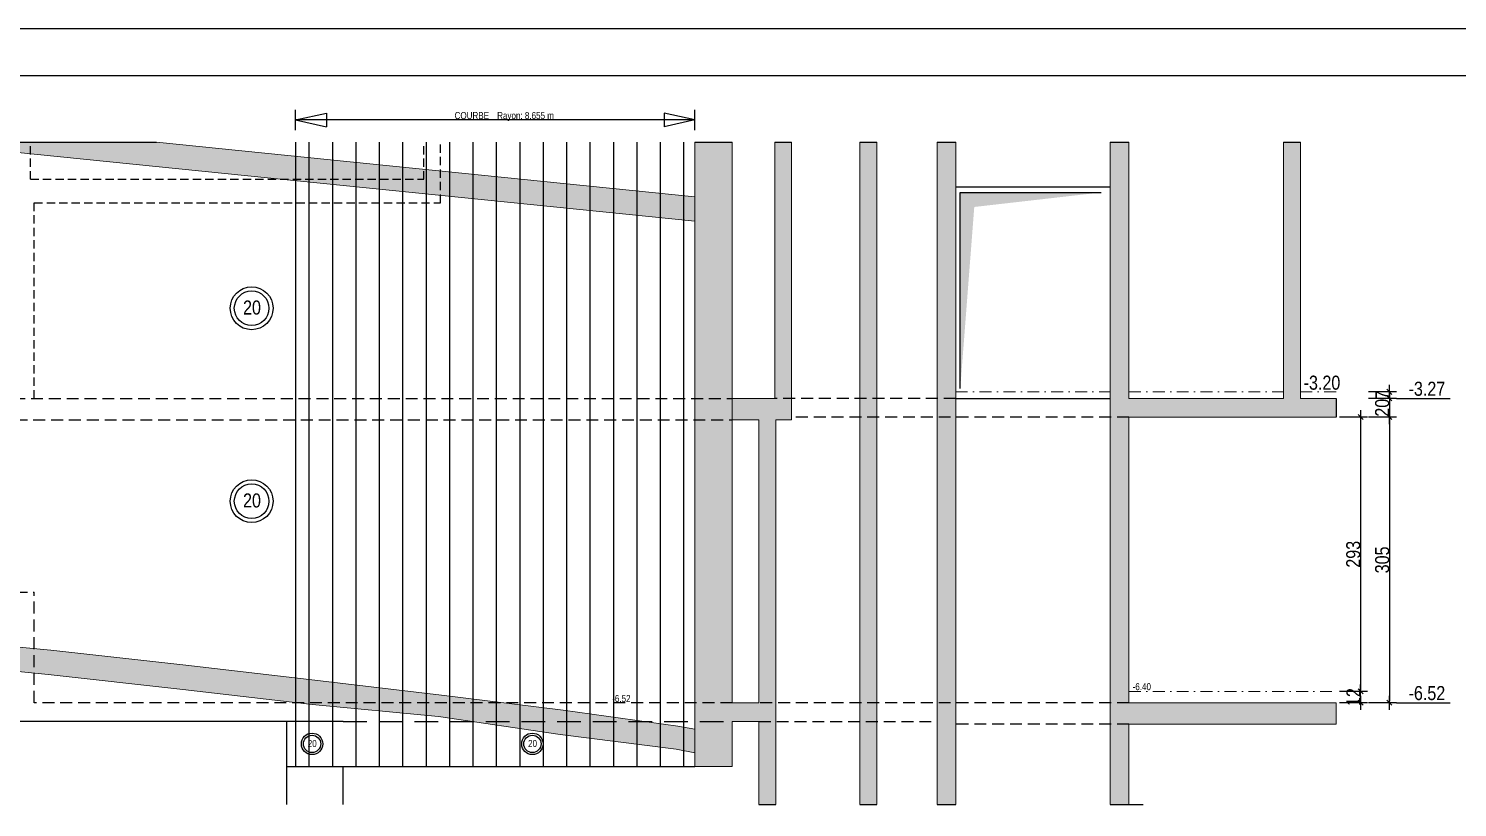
# Model space of a CAD drawing. Header units: millimetres. Extents: x 2049 to 26244, y -43633 to -34245.
# Drawn here: x 3018 to 4544, y -40265 to -39433 of the extents above; entities that cross this region are included whole.
import ezdxf

# ---------------------------------------------------------------- set-up
doc = ezdxf.new("R2010")
doc.units = ezdxf.units.MM
doc.linetypes.add('CACHEX2', pattern=[19.05, 12.7, -6.35])
doc.linetypes.add('TIRETPTX2', pattern=[50.8, 25.4, -12.7, 0, -12.7])
for name, color, linetype in [('01-Cad  2', 1, 'Continuous'), ('01_cote_gen', 4, 'Continuous'), ('01_linteaux', 2, 'Continuous'), ('01_murs_sup', 2, 'CACHEX2'), ('01_poch_BN', 9, 'Continuous'), ('01_poch_murs', 253, 'Continuous'), ('01_texte', 230, 'Continuous'), ('AA_COTES', 2, 'Continuous')]:
    doc.layers.add(name, color=color, linetype=linetype)
doc.layers.add('01_murs_coup', color=5, linetype='Continuous', lineweight=60)
doc.layers.add('01_tram_axes', color=2, linetype='TIRETPTX2', lineweight=9)
doc.styles.add('ARIAL NA', font='ARIALN.TTF')
doc.styles.add('STYLE2', font='ARIALN.TTF')
doc.dimstyles.new('JB50', dxfattribs={"dimscale": 0.1, "dimtxt": 150, "dimasz": 15, "dimexe": 0.1, "dimexo": 0.1, "dimgap": 0.09, "dimtad": 1, "dimdec": 1, "dimdsep": 46, "dimtxsty": 'STYLE2', "dimblk1": 'BOND_G', "dimblk2": 'BOND_D', "dimsah": 1, "dimcen": 1.5, "dimdle": 0.01, "dimse1": 1, "dimse2": 1, "dimclrd": 4, "dimclre": 2, "dimclrt": 6, "dimazin": 2, "dimtfac": 2.333333, "dimtdec": 1, "dimtix": 1, "dimtmove": 2, "dimatfit": 3, "dimldrblk": 'BOND_G', "dimfxl": 1, "dimtolj": 1, "dimtzin": 0, "dimarcsym": 0})

# ---------------------------------------------------------------- blocks, each defined once
blk = doc.blocks.new('BOND_G')
at = {"layer": 'AA_COTES', "color": 0}
for p, q in [((0, -5), (0, 15)), ((5, 0), (-5, 0)), ((1.8, 1.8), (-1.8, -1.8))]:
    blk.add_line(p, q, dxfattribs=at)
blk = doc.blocks.new('BOND_D')
at = {"layer": 'AA_COTES', "color": 0}
for p, q in [((5, 0), (-5, 0)), ((-1.8, -1.8), (1.8, 1.8)), ((0, 5), (0, -15))]:
    blk.add_line(p, q, dxfattribs=at)
blk = doc.blocks.new('*D7884')
at = {"layer": '01_cote_gen', "color": 4, "lineweight": -2, "ltscale": 200, "transparency": 16777216}
blk.add_line((4471.2, -39849.8), (4471.2, -40151.8), dxfattribs=at)
at = {"layer": 'Defpoints', "color": 0, "ltscale": 200, "transparency": 16777216}
for p in [(4414.5, -39848.3), (4414.5, -40153.3), (4471.2, -40153.3)]:
    blk.add_point(p, dxfattribs=at)
at = {"layer": '01_cote_gen', "color": 4, "lineweight": -2, "ltscale": 200, "transparency": 16777216, "xscale": 1.5, "yscale": 1.5, "zscale": 1.5}
for name, p, rotation in [('BOND_G', (4471.2, -39848.3), 90), ('BOND_D', (4471.2, -40153.3), 270)]:
    blk.add_blockref(name, p, dxfattribs=dict(at, rotation=rotation))
at = {"layer": '01_cote_gen', "color": 6, "ltscale": 200, "transparency": 16777216, "insert": (4463.5, -40000.8), "char_height": 15, "attachment_point": 5, "rotation": 90, "style": 'STYLE2'}
blk.add_mtext('\\A1;305', dxfattribs=at)
blk = doc.blocks.new('*D7885')
at = {"layer": '01_cote_gen', "color": 4, "lineweight": -2, "ltscale": 200, "transparency": 16777216}
blk.add_line((4440.3, -39849.8), (4440.3, -40139.8), dxfattribs=at)
at = {"layer": 'Defpoints', "color": 0, "ltscale": 200, "transparency": 16777216}
for p in [(4414.5, -39848.3), (4414.5, -40141.3), (4440.3, -40141.3)]:
    blk.add_point(p, dxfattribs=at)
at = {"layer": '01_cote_gen', "color": 4, "lineweight": -2, "ltscale": 200, "transparency": 16777216, "xscale": 1.5, "yscale": 1.5, "zscale": 1.5}
for name, p, rotation in [('BOND_G', (4440.3, -39848.3), 90), ('BOND_D', (4440.3, -40141.3), 270)]:
    blk.add_blockref(name, p, dxfattribs=dict(at, rotation=rotation))
at = {"layer": '01_cote_gen', "color": 6, "ltscale": 200, "transparency": 16777216, "insert": (4432.6, -39994.8), "char_height": 15, "attachment_point": 5, "rotation": 90, "style": 'STYLE2'}
blk.add_mtext('\\A1;293', dxfattribs=at)
blk = doc.blocks.new('*D7886')
at = {"layer": '01_cote_gen', "color": 4, "lineweight": -2, "ltscale": 200, "transparency": 16777216}
blk.add_line((4471.2, -39829.8), (4471.2, -39846.8), dxfattribs=at)
at = {"layer": 'Defpoints', "color": 0, "ltscale": 200, "transparency": 16777216}
for p in [(4395.2, -39828.3), (4395.2, -39848.3), (4471.2, -39848.3)]:
    blk.add_point(p, dxfattribs=at)
at = {"layer": '01_cote_gen', "color": 4, "lineweight": -2, "ltscale": 200, "transparency": 16777216, "xscale": 1.5, "yscale": 1.5, "zscale": 1.5}
for name, p, rotation in [('BOND_G', (4471.2, -39828.3), 90), ('BOND_D', (4471.2, -39848.3), 270)]:
    blk.add_blockref(name, p, dxfattribs=dict(at, rotation=rotation))
at = {"layer": '01_cote_gen', "color": 6, "ltscale": 200, "transparency": 16777216, "insert": (4463.5, -39838.3), "char_height": 15, "attachment_point": 5, "rotation": 90, "style": 'STYLE2'}
blk.add_mtext('\\A1;20', dxfattribs=at)
blk = doc.blocks.new('*D7887')
at = {"layer": '01_cote_gen', "color": 4, "lineweight": -2, "ltscale": 200, "transparency": 16777216}
for p, q in [((4471.2, -39819.8), (4471.2, -39818.3)), ((4471.2, -39828.3), (4471.2, -39821.3)), ((4471.2, -39829.8), (4471.2, -39831.3))]:
    blk.add_line(p, q, dxfattribs=at)
at = {"layer": 'Defpoints', "color": 0, "ltscale": 200, "transparency": 16777216}
for p in [(4414.5, -39821.3), (4414.5, -39828.3), (4471.2, -39821.3)]:
    blk.add_point(p, dxfattribs=at)
at = {"layer": '01_cote_gen', "color": 4, "lineweight": -2, "ltscale": 200, "transparency": 16777216, "xscale": 1.5, "yscale": 1.5, "zscale": 1.5}
for name, p, rotation in [('BOND_D', (4471.2, -39821.3), 270), ('BOND_G', (4471.2, -39828.3), 90)]:
    blk.add_blockref(name, p, dxfattribs=dict(at, rotation=rotation))
at = {"layer": '01_cote_gen', "color": 6, "ltscale": 200, "transparency": 16777216, "insert": (4463.7, -39824.8), "char_height": 15, "attachment_point": 5, "rotation": 90, "style": 'STYLE2'}
blk.add_mtext('\\A1;7', dxfattribs=at)
blk = doc.blocks.new('*D7888')
at = {"layer": '01_cote_gen', "color": 4, "lineweight": -2, "ltscale": 200, "transparency": 16777216}
for p, q in [((4440.3, -40139.8), (4440.3, -40138.3)), ((4440.3, -40153.3), (4440.3, -40141.3)), ((4440.3, -40154.8), (4440.3, -40156.3))]:
    blk.add_line(p, q, dxfattribs=at)
at = {"layer": 'Defpoints', "color": 0, "ltscale": 200, "transparency": 16777216}
for p in [(4387.7, -40141.3), (4387.7, -40153.3), (4440.3, -40141.3)]:
    blk.add_point(p, dxfattribs=at)
at = {"layer": '01_cote_gen', "color": 4, "lineweight": -2, "ltscale": 200, "transparency": 16777216, "xscale": 1.5, "yscale": 1.5, "zscale": 1.5}
for name, p, rotation in [('BOND_D', (4440.3, -40141.3), 270), ('BOND_G', (4440.3, -40153.3), 90)]:
    blk.add_blockref(name, p, dxfattribs=dict(at, rotation=rotation))
at = {"layer": '01_cote_gen', "color": 6, "ltscale": 200, "transparency": 16777216, "insert": (4432.7, -40147.3), "char_height": 15, "attachment_point": 5, "rotation": 90, "style": 'STYLE2'}
blk.add_mtext('\\A1;12', dxfattribs=at)

msp = doc.modelspace()

# ---------------------------------------------------------------- hatches: boundary and pattern name
at = {"layer": '01_poch_BN', "ltscale": 200}
h = msp.add_hatch(color=256, dxfattribs=at)
h.dxf.hatch_style = 1
h.paths.add_polyline_path([(3303.22, -39569.57), (3154.64, -39554.47), (2911.22, -39554.47), (3003.05, -39565.19), (3303.22, -39595.7)])
h.paths.add_polyline_path([(3317.47, -39571.02), (3303.22, -39569.57), (3303.22, -39595.7), (3317.47, -39597.15)])
h.paths.add_polyline_path([(3342.47, -39573.56), (3317.47, -39571.02), (3317.47, -39597.15), (3342.47, -39599.69)])
h.paths.add_polyline_path([(3367.47, -39576.1), (3342.47, -39573.56), (3342.47, -39599.69), (3367.47, -39602.23)])
h.paths.add_polyline_path([(3392.47, -39578.64), (3367.47, -39576.1), (3367.47, -39602.23), (3392.47, -39604.77)])
h.paths.add_polyline_path([(3417.47, -39581.18), (3392.47, -39578.64), (3392.47, -39604.77), (3417.47, -39607.31)])
h.paths.add_polyline_path([(3442.47, -39583.72), (3417.47, -39581.18), (3417.47, -39607.31), (3442.47, -39609.85)])
h.paths.add_polyline_path([(3467.47, -39586.26), (3442.47, -39583.72), (3442.47, -39609.85), (3467.47, -39612.4)])
h.paths.add_polyline_path([(3492.47, -39588.8), (3467.47, -39586.26), (3467.47, -39612.4), (3492.47, -39614.94)])
h.paths.add_polyline_path([(3517.47, -39591.34), (3492.47, -39588.8), (3492.47, -39614.94), (3517.47, -39617.48)])
h.paths.add_polyline_path([(3542.47, -39593.88), (3517.47, -39591.34), (3517.47, -39617.48), (3542.47, -39620.02)])
h.paths.add_polyline_path([(3567.47, -39596.43), (3542.47, -39593.88), (3542.47, -39620.02), (3567.47, -39622.56)])
h.paths.add_polyline_path([(3592.47, -39598.97), (3567.47, -39596.43), (3567.47, -39622.56), (3592.47, -39625.1)])
h.paths.add_polyline_path([(3617.47, -39601.51), (3592.47, -39598.97), (3592.47, -39625.1), (3617.47, -39627.64)])
h.paths.add_polyline_path([(3642.47, -39604.05), (3617.47, -39601.51), (3617.47, -39627.64), (3642.47, -39630.18)])
h.paths.add_polyline_path([(3667.47, -39606.59), (3642.47, -39604.05), (3642.47, -39630.18), (3667.47, -39632.72)])
h.paths.add_polyline_path([(3692.47, -39609.13), (3667.47, -39606.59), (3667.47, -39632.72), (3692.47, -39635.26)])
h.paths.add_polyline_path([(3717.47, -39611.67), (3692.47, -39609.13), (3692.47, -39635.26), (3717.47, -39637.81)])
h.paths.add_polyline_path([(3729.6, -39612.9), (3717.47, -39611.67), (3717.47, -39637.81), (3729.6, -39639.04)])
h.paths.add_polyline_path([(3769.5, -39554.47), (3729.6, -39554.47), (3729.6, -40173.33), (3769.5, -40173.33), (3797.81, -40173.33), (3797.81, -40262.15), (3815.81, -40262.15), (3815.81, -39851.33), (3832.81, -39851.33), (3832.81, -39554.47), (3814.81, -39554.47), (3814.81, -39828.33), (3769.5, -39828.33), (3769.5, -39851.33), (3797.81, -39851.33), (3797.81, -40153.33), (3769.5, -40153.33)])
h.paths.add_polyline_path([(3923.81, -39554.47), (3905.81, -39554.47), (3905.81, -40262.15), (3923.81, -40262.15)])
h.paths.add_polyline_path([(4008.06, -39554.47), (3988.06, -39554.47), (3988.06, -40262.15), (4008.06, -40262.15)])
h.paths.add_polyline_path([(4414.29, -39828.33), (4376.05, -39828.33), (4376.05, -39554.47), (4358.05, -39554.47), (4358.05, -39828.33), (4193.06, -39828.33), (4193.06, -39554.47), (4173.07, -39554.47), (4173.07, -40262.15), (4193.06, -40262.15), (4193.06, -40176.33), (4414.29, -40176.33), (4414.29, -40153.33), (4193.06, -40153.33), (4193.06, -39848.33), (4414.29, -39848.33)])
h.paths.add_polyline_path([(3769.5, -40173.33), (3729.6, -40173.33), (3729.6, -40221.33), (3769.5, -40221.33)], flags=17)
h.paths.add_polyline_path([(3729.6, -40181.56), (3717.47, -40179.47), (3717.47, -40204.51), (3729.6, -40206.85)])
h.paths.add_polyline_path([(3717.47, -40179.47), (3711.5, -40178.44), (3692.47, -40175.78), (3692.47, -40200.81), (3709.69, -40203.01), (3717.47, -40204.51)])
h.paths.add_polyline_path([(3692.47, -40175.78), (3674.84, -40173.33), (3667.47, -40173.33), (3667.47, -40197.61), (3692.47, -40200.81)])
h.paths.add_polyline_path([(3667.47, -40173.33), (3642.47, -40173.33), (3642.47, -40194.41), (3667.47, -40197.61)])
h.paths.add_polyline_path([(3642.47, -40173.33), (3617.47, -40173.33), (3617.47, -40191.21), (3642.47, -40194.41)])
h.paths.add_polyline_path([(3642.47, -40168.81), (3617.47, -40165.32), (3617.47, -40173.33), (3642.47, -40173.33)])
h.paths.add_polyline_path([(3642.47, -40168.81), (3642.47, -40173.33), (3667.47, -40173.33), (3667.47, -40172.3)])
h.paths.add_polyline_path([(3617.47, -40165.32), (3592.47, -40161.84), (3592.47, -40173.33), (3617.47, -40173.33)])
h.paths.add_polyline_path([(3617.47, -40173.33), (3592.47, -40173.33), (3592.47, -40188.01), (3617.47, -40191.21)])
h.paths.add_polyline_path([(3592.47, -40173.33), (3567.47, -40173.33), (3567.47, -40184.48), (3585.58, -40187.12), (3592.47, -40188.01)])
h.paths.add_polyline_path([(3592.47, -40161.84), (3588.81, -40161.33), (3567.47, -40158.7), (3567.47, -40173.33), (3592.47, -40173.33)])
h.paths.add_polyline_path([(3567.47, -40158.7), (3542.47, -40155.62), (3542.47, -40173.33), (3567.47, -40173.33)])
h.paths.add_polyline_path([(3567.47, -40173.33), (3542.47, -40173.33), (3542.47, -40180.82), (3567.47, -40184.48)])
h.paths.add_polyline_path([(3542.47, -40155.62), (3517.47, -40152.55), (3517.47, -40173.33), (3542.47, -40173.33)])
h.paths.add_polyline_path([(3542.47, -40173.33), (3517.47, -40173.33), (3517.47, -40177.17), (3542.47, -40180.82)])
h.paths.add_polyline_path([(3517.47, -40152.55), (3492.47, -40149.47), (3492.47, -40173.33), (3517.47, -40173.33)])
h.paths.add_polyline_path([(3517.47, -40173.33), (3492.47, -40173.33), (3491.18, -40173.33), (3517.47, -40177.17)])
h.paths.add_polyline_path([(3492.47, -40149.47), (3467.47, -40146.39), (3467.47, -40169.86), (3491.18, -40173.33), (3492.47, -40173.33)])
h.paths.add_polyline_path([(3467.47, -40146.39), (3458.81, -40145.33), (3442.47, -40143.39), (3442.47, -40166.86), (3455.7, -40168.14), (3467.47, -40169.86)])
h.paths.add_polyline_path([(3442.47, -40143.39), (3417.47, -40140.43), (3417.47, -40164.46), (3442.47, -40166.86)])
h.paths.add_polyline_path([(3417.47, -40140.43), (3392.47, -40137.46), (3392.47, -40162.05), (3417.47, -40164.46)])
h.paths.add_polyline_path([(3392.47, -40137.46), (3367.47, -40134.5), (3367.47, -40159.64), (3392.47, -40162.05)])
h.paths.add_polyline_path([(3367.47, -40134.5), (3342.47, -40131.54), (3342.47, -40157.24), (3367.47, -40159.64)])
h.paths.add_polyline_path([(3342.47, -40131.54), (3323.81, -40129.33), (3317.47, -40128.59), (3317.47, -40154.76), (3320.79, -40155.15), (3342.47, -40157.24)])
h.paths.add_polyline_path([(3317.47, -40128.59), (3303.22, -40126.94), (3303.22, -40153.11), (3317.47, -40154.76)])
h.paths.add_polyline_path([(3185.81, -40113.33), (3041.81, -40097.33), (2881.81, -40081.33), (2696.81, -40065.33), (2696.81, -40091.42), (2879.4, -40107.21), (3039.08, -40123.18), (3182.88, -40139.16), (3303.22, -40153.11), (3303.22, -40126.94)])
h.paths.add_polyline_path([(2741.95, -39594.33), (2670.31, -39594.33), (2670.31, -39654.33), (2741.95, -39654.33)])
h.paths.add_polyline_path([(2691.69, -39555.96), (2670.31, -39555.96), (2670.31, -39594.33), (2691.69, -39594.33)])
h.paths.add_polyline_path([(2696.81, -39654.33), (2670.31, -39654.33), (2670.31, -40262.15), (2696.81, -40262.15)])
h.paths.add_polyline_path([(2539.05, -40433.74), (2433.75, -40433.74), (2433.44, -39519.03), (2401.75, -39519.33), (2401.75, -39575.74), (2297.13, -39575.74), (2297.13, -39615.74), (2401.75, -39615.74), (2401.75, -40225.74), (2297.13, -40225.74), (2297.13, -40271.74), (2401.75, -40271.74), (2401.75, -40493.74), (2539.05, -40493.74)])

# ---------------------------------------------------------------- linework, layer by layer
at = {"layer": '01-Cad  2'}
for p, q in [((2106.37, -39433.32, 9.99), (9471.22, -39433.32, 9.99)), ((2156.37, -39483.32, -0.3), (9420.22, -39483.32, -0.3))]:
    msp.add_line(p, q, dxfattribs=at)
at = {"layer": '01_linteaux'}
for p, q in [((4008.08, -39602.33), (4173.07, -39602.33)), ((4008.06, -39828.33), (4173.07, -39828.33)), ((3353.81, -40173.33), (2696.81, -40173.33)), ((3293.81, -40262.15), (3293.81, -40173.33)), ((3293.81, -40221.33), (3729.6, -40221.33)), ((3353.81, -40262.15), (3353.81, -40221.33))]:
    msp.add_line(p, q, dxfattribs=at)
at = {"layer": '01_linteaux', "linetype": 'CACHEX2', "ltscale": 2}
msp.add_line((3353.81, -40173.33), (3769.5, -40173.33), dxfattribs=at)
at = {"layer": '01_murs_coup', "linetype": 'Continuous', "lineweight": 5}
for p, q in [((3729.6, -39612.9), (3154.64, -39554.47)), ((3729.6, -40221.33), (3729.6, -39554.47)), ((3769.5, -40153.33), (3769.5, -39554.47)), ((3814.81, -39828.33), (3814.81, -39554.47)), ((3832.81, -39851.33), (3832.81, -39554.47)), ((3905.81, -40262.15), (3905.81, -39554.47)), ((3923.81, -40262.15), (3923.81, -39554.47)), ((3988.06, -40262.15), (3988.06, -39554.47)), ((4008.06, -40262.15), (4008.06, -39554.47)), ((4173.07, -39554.47), (4173.07, -40262.15)), ((4193.06, -39554.47), (4193.06, -39828.33)), ((4358.05, -39828.33), (4358.05, -39554.47)), ((4376.05, -39828.33), (4376.05, -39554.47)), ((3729.6, -39639.04), (3003.05, -39565.19)), ((3438.06, -39594.33), (3440.06, -39594.33)), ((3769.5, -39828.33), (3814.81, -39828.33)), ((4193.06, -39828.33), (4358.05, -39828.33)), ((4376.05, -39828.33), (4414.29, -39828.33)), ((3769.5, -39851.33), (3797.81, -39851.33)), ((3797.81, -40153.33), (3797.81, -39851.33)), ((3815.81, -40262.15), (3815.81, -39851.33)), ((3815.81, -39851.33), (3832.81, -39851.33)), ((4193.06, -39848.33), (4414.29, -39848.33)), ((4193.06, -39848.33), (4193.06, -40153.33)), ((3041.81, -40097.33), (2881.81, -40081.33)), ((3039.08, -40123.18), (2879.4, -40107.21)), ((3185.81, -40113.33), (3041.81, -40097.33)), ((3182.88, -40139.16), (3039.08, -40123.18)), ((3323.81, -40129.33), (3185.81, -40113.33)), ((3320.79, -40155.15), (3182.88, -40139.16)), ((3458.81, -40145.33), (3323.81, -40129.33)), ((3455.7, -40168.14), (3320.79, -40155.15)), ((3588.81, -40161.33), (3458.81, -40145.33)), ((3797.81, -40153.33), (3769.5, -40153.33)), ((4193.06, -40153.33), (4414.29, -40153.33)), ((3585.58, -40187.12), (3455.7, -40168.14)), ((3711.5, -40178.44), (3588.81, -40161.33)), ((3729.6, -40181.56), (3711.5, -40178.44)), ((3769.5, -40221.33), (3769.5, -40173.33)), ((3769.5, -40173.33), (3797.81, -40173.33)), ((3797.81, -40262.15), (3797.81, -40173.33)), ((4193.06, -40176.33), (4193.06, -40262.15)), ((4414.29, -40176.33), (4193.06, -40176.33)), ((3709.69, -40203.01), (3585.58, -40187.12)), ((3729.6, -40206.85), (3709.69, -40203.01)), ((3729.6, -40221.33), (3769.5, -40221.33))]:
    msp.add_line(p, q, dxfattribs=at)
at = {"layer": '01_murs_sup', "ltscale": 0.7}
for p, q in [((3020.06, -39594.33), (3020.06, -39555.96)), ((3440.06, -39594.33), (3440.06, -39555.96)), ((3458.06, -39619.33), (3458.06, -39555.96)), ((3020.06, -39594.33), (3440.06, -39594.33)), ((3024.06, -39828.33), (3024.06, -39619.33)), ((3024.06, -39619.33), (3458.06, -39619.33))]:
    msp.add_line(p, q, dxfattribs=at)
at = {"layer": '01_murs_sup'}
for p, q in [((2696.81, -39828.33), (3769.5, -39828.33)), ((4008.06, -39828.33), (3814.81, -39828.33)), ((3004.06, -39851.33), (3769.5, -39851.33)), ((4193.06, -39848.33), (3832.81, -39848.33)), ((3004.06, -40035.33), (3024.06, -40035.33)), ((3024.06, -40153.33), (3024.06, -40035.33)), ((3769.5, -40153.33), (3024.06, -40153.33)), ((4193.06, -40153.33), (3797.81, -40153.33)), ((3797.81, -40173.33), (3988.06, -40173.33)), ((4193.06, -40176.33), (4008.06, -40176.33))]:
    msp.add_line(p, q, dxfattribs=at)
at = {"layer": '01_poch_BN', "ltscale": 200}
for p, q in [((2911.22, -39554.47), (3154.64, -39554.47)), ((3729.6, -39554.47), (3769.5, -39554.47)), ((3814.81, -39554.47), (3832.81, -39554.47)), ((3905.81, -39554.47), (3923.81, -39554.47)), ((3988.06, -39554.47), (4008.06, -39554.47)), ((4173.07, -39554.47), (4193.06, -39554.47)), ((4358.05, -39554.47), (4376.05, -39554.47)), ((4414.29, -39828.33), (4414.29, -39848.33)), ((3797.81, -40262.15), (3815.81, -40262.15)), ((3905.81, -40262.15), (3923.81, -40262.15)), ((3988.06, -40262.15), (4008.06, -40262.15)), ((4173.07, -40262.15), (4208.08, -40262.15))]:
    msp.add_line(p, q, dxfattribs=at)
at = {"layer": '01_poch_BN', "lineweight": 0}
msp.add_line((4414.29, -40153.33), (4414.29, -40176.33), dxfattribs=at)
at = {"layer": '01_poch_murs'}
for p, q in [((3303.22, -39554.47), (3303.22, -40221.33)), ((3317.47, -39554.47), (3317.47, -40221.33)), ((3342.47, -39554.47), (3342.47, -40221.33)), ((3367.47, -39554.47), (3367.47, -40221.33)), ((3392.47, -39554.47), (3392.47, -40221.33)), ((3417.47, -39554.47), (3417.47, -40221.33)), ((3442.47, -39554.47), (3442.47, -40221.33)), ((3467.47, -39554.47), (3467.47, -40221.33)), ((3492.47, -39554.47), (3492.47, -40221.33)), ((3517.47, -39554.47), (3517.47, -40221.33)), ((3542.47, -39554.47), (3542.47, -40221.33)), ((3567.47, -39554.47), (3567.47, -40221.33)), ((3592.47, -39554.47), (3592.47, -40221.33)), ((3617.47, -39554.47), (3617.47, -40221.33)), ((3642.47, -39554.47), (3642.47, -40221.33)), ((3667.47, -39554.47), (3667.47, -40221.33)), ((3692.47, -39554.47), (3692.47, -40221.33)), ((3717.47, -39554.47), (3717.47, -40221.33))]:
    msp.add_line(p, q, dxfattribs=at)
at = {"layer": '01_poch_murs', "ltscale": 200}
for p, q in [((4012.9, -39817.66), (4012.9, -39608.37)), ((4012.9, -39608.37), (4163.37, -39608.37))]:
    msp.add_line(p, q, dxfattribs=at)
for points in [[(4012.9, -39817.66), (4012.9, -39608.37), (4027.86, -39623.85)], [(4012.9, -39608.37), (4163.37, -39608.37), (4027.86, -39623.85)]]:
    msp.add_solid(points, dxfattribs=at)
at = {"layer": '01_texte'}
for p, q in [((3303.22, -39541.8), (3303.22, -39519.99)), ((3303.22, -39530.9), (3336.26, -39523.64)), ((3729.6, -39530.9), (3303.22, -39530.9)), ((3303.22, -39530.9), (3336.26, -39538.15)), ((3336.26, -39523.64), (3336.26, -39538.15)), ((3729.6, -39530.9), (3696.56, -39523.64)), ((3696.56, -39523.64), (3696.56, -39538.15)), ((3729.6, -39530.9), (3696.56, -39538.15)), ((3729.6, -39541.8), (3729.6, -39519.99)), ((3729.6, -39541.8), (3729.6, -39519.99)), ((4478.7, -39828.33), (4535.99, -39828.33)), ((4478.7, -40153.33), (4535.99, -40153.33))]:
    msp.add_line(p, q, dxfattribs=at)
for centre, radius in [((3256.26, -39732.05), 22.87), ((3256.26, -39732.05), 18.51), ((3256.26, -39938.1), 22.87), ((3256.26, -39938.1), 18.51), ((3320.74, -40197.26), 11.43), ((3556.01, -40197.26), 11.43), ((3320.74, -40197.26), 9.25), ((3556.01, -40197.26), 9.25)]:
    msp.add_circle(centre, radius, dxfattribs=at)
at = {"layer": '01_tram_axes', "ltscale": 0.5}
for p, q in [((4008.08, -39821.33), (4173.07, -39821.33)), ((4193.06, -39821.33), (4358.05, -39821.33)), ((4376.05, -39821.33), (4414.29, -39821.33)), ((4193.06, -40141.33), (4414.29, -40141.33))]:
    msp.add_line(p, q, dxfattribs=at)

# ---------------------------------------------------------------- texts
at = {"layer": '01_texte'}
for s, height, style, p in [('COURBE', 7.5, 'STYLE2', (3472.96, -39529.94)), ('Rayon: 8.655 m', 7.5, 'STYLE2', (3518.41, -39529.94)), ('20', 15, 'STYLE2', (3247.06, -39738.77)), ('-3.20', 15, 'ARIAL NA', (4379.53, -39819.02)), ('-3.27', 15, 'ARIAL NA', (4491.59, -39825.52)), ('20', 15, 'STYLE2', (3247.06, -39944.82)), ('-6.40', 7.5, 'STYLE2', (4196.94, -40139.9)), ('-6.52', 15, 'ARIAL NA', (4491.59, -40150.52)), ('-6.52', 7.5, 'STYLE2', (3641.23, -40152.6)), ('20', 7.5, 'STYLE2', (3316.14, -40200.62)), ('20', 7.5, 'STYLE2', (3551.4, -40200.62))]:
    msp.add_text(s, height=height, dxfattribs=dict(at, style=style)).set_placement(p)

# ---------------------------------------------------------------- dimensions: what is measured, and where the dimension line sits
at = {"layer": '01_cote_gen', "ltscale": 200}
for base, p1, p2, picture, middle in [((4471.2, -39848.33), (4395.17, -39828.33), (4395.17, -39848.33), '*D7886', (4463.53, -39838.33)), ((4471.2, -39821.33), (4414.54, -39828.33), (4414.54, -39821.33), '*D7887', (4463.69, -39824.83)), ((4471.2, -40153.33), (4414.54, -39848.33), (4414.54, -40153.33), '*D7884', (4463.53, -40000.83)), ((4440.26, -40141.33), (4414.54, -39848.33), (4414.54, -40141.33), '*D7885', (4432.59, -39994.83)), ((4440.26, -40141.33), (4387.74, -40153.33), (4387.74, -40141.33), '*D7888', (4432.72, -40147.33))]:
    dim = msp.add_linear_dim(base=base, p1=p1, p2=p2, angle=90, dimstyle='JB50', dxfattribs=at)
    dim.commit()
    dim.dimension.update_dxf_attribs({"geometry": picture, "text_midpoint": middle})

doc.saveas('drawing.dxf')
